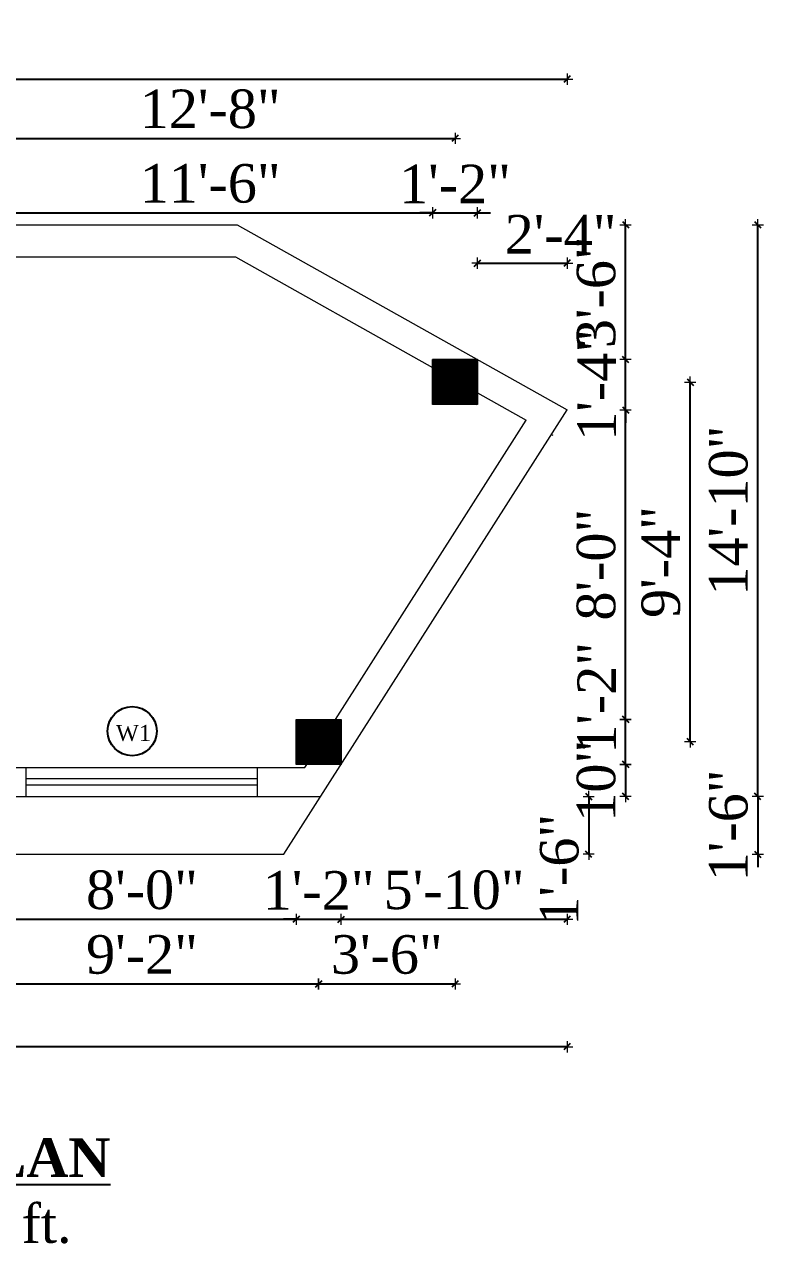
# Model space of a CAD drawing. Header units: inches. Extents: x 4069 to 291496, y -47643 to 12535.
# Drawn here: x 25220.4 to 25450.5, y 1336.8 to 1720 of the extents above; entities that cross this region are included whole.
import ezdxf

# ---------------------------------------------------------------- set-up
doc = ezdxf.new("R2010")
doc.units = ezdxf.units.IN
doc.header["$LTSCALE"] = 5
doc.header["$MEASUREMENT"] = 0
doc.layers.add('A-WALL', color=7, linetype='Continuous', lineweight=9)
doc.layers.add('Dimension', color=7, linetype='Continuous', lineweight=18)
doc.layers.add('dim line', color=7, linetype='Continuous', lineweight=15, true_color=0xfab2b2)
doc.layers.add('TEXT', color=6, linetype='Continuous')
doc.styles.add('ordinary', font='times.ttf')
doc.dimstyles.new('Copy of 96', dxfattribs={"dimtxt": 7, "dimasz": 4, "dimexe": 0.5, "dimexo": 0.5, "dimgap": 3, "dimtad": 1, "dimdec": 1, "dimzin": 11, "dimdsep": 46, "dimlunit": 4, "dimtxsty": 'ordinary', "dimblk": 'OBLIQUE', "dimcen": 0.09, "dimse1": 1, "dimse2": 1, "dimclrt": 6, "dimazin": 0, "dimtfac": 1, "dimtdec": 1, "dimtix": 1, "dimtmove": 2, "dimatfit": 3, "dimldrblk": 'leader', "dimfxl": 0.5, "dimfxlon": 1, "dimtolj": 1, "dimtzin": 0, "dimarcsym": 0})
pattern_1 = [(45, (663.29118, 0), (-0.08838834765, 0.08838834765), [])]

# ---------------------------------------------------------------- blocks, each defined once
blk = doc.blocks.new('oblique')
at = {"color": 0, "lineweight": -2}
blk.add_line((0.25, 0.25), (-0.25, -0.25), dxfattribs=at)
at = {"layer": 'dim line', "lineweight": 9}
for p, q in [((-0.4375, 0), (0.4375, 0)), ((0, 0.4375), (0, -0.4375))]:
    blk.add_line(p, q, dxfattribs=at)
blk = doc.blocks.new('*D303')
at = {"layer": 'A-WALL', "color": 0, "lineweight": -2, "ltscale": 5, "transparency": 16777216}
blk.add_line((25208.99, 1441.48), (25304.99, 1441.48), dxfattribs=at)
at = {"layer": 'Defpoints', "color": 0, "ltscale": 5, "transparency": 16777216}
for p in [(25208.99, 1489.72, -58.17), (25304.99, 1489.72), (25304.99, 1441.48)]:
    blk.add_point(p, dxfattribs=at)
at = {"layer": 'A-WALL', "color": 0, "lineweight": -2, "ltscale": 5, "transparency": 16777216, "xscale": 4, "yscale": 4, "zscale": 4, "rotation": 180}
blk.add_blockref('oblique', (25208.99, 1441.48), dxfattribs=at)
at = {"layer": 'A-WALL', "color": 0, "lineweight": -2, "ltscale": 5, "transparency": 16777216, "xscale": 4, "yscale": 4, "zscale": 4}
blk.add_blockref('oblique', (25304.99, 1441.48), dxfattribs=at)
at = {"layer": 'A-WALL', "color": 6, "ltscale": 5, "transparency": 16777216, "insert": (25256.99, 1450.58), "char_height": 12, "attachment_point": 5, "style": 'ordinary'}
blk.add_mtext('\\A1;8\'-0"', dxfattribs=at)
blk = doc.blocks.new('_OBLIQUE')
at = {"color": 0, "linetype": 'ByBlock'}
blk.add_line((-0.5, -0.5), (0.5, 0.5), dxfattribs=at)
blk = doc.blocks.new('leader')
at = {"layer": 'Dimension'}
for p, q in [((0, -4.328), (0, 4.328)), ((-4.424, 0), (4.424, 0))]:
    blk.add_line(p, q, dxfattribs=at)
blk = doc.blocks.new('*D304')
at = {"layer": 'A-WALL', "color": 0, "lineweight": -2, "ltscale": 5, "transparency": 16777216}
for p, q in [((25304.99, 1441.48), (25300.99, 1441.48)), ((25304.99, 1441.48), (25318.99, 1441.48)), ((25318.99, 1441.48), (25322.99, 1441.48))]:
    blk.add_line(p, q, dxfattribs=at)
at = {"layer": 'Defpoints', "color": 0, "ltscale": 5, "transparency": 16777216}
for p in [(25304.99, 1489.72), (25318.99, 1489.72, -58.17), (25318.99, 1441.48)]:
    blk.add_point(p, dxfattribs=at)
at = {"layer": 'A-WALL', "color": 0, "lineweight": -2, "ltscale": 5, "transparency": 16777216, "xscale": 4, "yscale": 4, "zscale": 4}
blk.add_blockref('oblique', (25304.99, 1441.48), dxfattribs=at)
at = {"layer": 'A-WALL', "color": 0, "lineweight": -2, "ltscale": 5, "transparency": 16777216, "xscale": 4, "yscale": 4, "zscale": 4, "rotation": 180}
blk.add_blockref('oblique', (25318.99, 1441.48), dxfattribs=at)
at = {"layer": 'A-WALL', "color": 6, "ltscale": 5, "transparency": 16777216, "insert": (25311.99, 1450.48), "char_height": 12, "attachment_point": 5, "style": 'ordinary'}
blk.add_mtext('\\A1;1\'-2"', dxfattribs=at)
blk = doc.blocks.new('*D306')
at = {"layer": 'A-WALL', "color": 0, "lineweight": -2, "ltscale": 5, "transparency": 16777216}
blk.add_line((25201.99, 1421.35), (25311.99, 1421.35), dxfattribs=at)
at = {"layer": 'Defpoints', "color": 0, "ltscale": 5, "transparency": 16777216}
for p in [(25201.99, 1496.72, -58.17), (25311.99, 1496.72, -58.17), (25311.99, 1421.35)]:
    blk.add_point(p, dxfattribs=at)
at = {"layer": 'A-WALL', "color": 0, "lineweight": -2, "ltscale": 5, "transparency": 16777216, "xscale": 4, "yscale": 4, "zscale": 4, "rotation": 180}
blk.add_blockref('oblique', (25201.99, 1421.35), dxfattribs=at)
at = {"layer": 'A-WALL', "color": 0, "lineweight": -2, "ltscale": 5, "transparency": 16777216, "xscale": 4, "yscale": 4, "zscale": 4}
blk.add_blockref('oblique', (25311.99, 1421.35), dxfattribs=at)
at = {"layer": 'A-WALL', "color": 6, "ltscale": 5, "transparency": 16777216, "insert": (25256.99, 1430.47), "char_height": 12, "attachment_point": 5, "style": 'ordinary'}
blk.add_mtext('\\A1;9\'-2"', dxfattribs=at)
blk = doc.blocks.new('*D307')
at = {"layer": 'A-WALL', "color": 0, "lineweight": -2, "ltscale": 5, "transparency": 16777216}
blk.add_line((25389.33, 1401.81), (24975.66, 1401.81), dxfattribs=at)
at = {"layer": 'Defpoints', "color": 0, "ltscale": 5, "transparency": 16777216}
for p in [(25389.33, 1600.06, -58), (24975.66, 1489.72, -58.17), (24975.66, 1401.81)]:
    blk.add_point(p, dxfattribs=at)
at = {"layer": 'A-WALL', "color": 0, "lineweight": -2, "ltscale": 5, "transparency": 16777216, "xscale": 4, "yscale": 4, "zscale": 4, "rotation": 180}
blk.add_blockref('oblique', (24975.66, 1401.81), dxfattribs=at)
at = {"layer": 'A-WALL', "color": 0, "lineweight": -2, "ltscale": 5, "transparency": 16777216, "xscale": 4, "yscale": 4, "zscale": 4}
blk.add_blockref('oblique', (25389.33, 1401.81), dxfattribs=at)
at = {"layer": 'A-WALL', "color": 6, "ltscale": 5, "transparency": 16777216, "insert": (25182.49, 1410.92), "char_height": 12, "attachment_point": 5, "style": 'ordinary'}
blk.add_mtext('\\A1;34\'-6"', dxfattribs=at)
blk = doc.blocks.new('*D314')
at = {"layer": 'A-WALL', "color": 0, "lineweight": -2, "ltscale": 5, "transparency": 16777216}
blk.add_line((25208.99, 1661.43), (25347.44, 1661.43), dxfattribs=at)
at = {"layer": 'Defpoints', "color": 0, "ltscale": 5, "transparency": 16777216}
for p in [(25347.44, 1661.43), (25208.99, 1615.72, -58.17), (25347.44, 1615.72, -58.17)]:
    blk.add_point(p, dxfattribs=at)
at = {"layer": 'A-WALL', "color": 0, "lineweight": -2, "ltscale": 5, "transparency": 16777216, "xscale": 4, "yscale": 4, "zscale": 4, "rotation": 180}
blk.add_blockref('oblique', (25208.99, 1661.43), dxfattribs=at)
at = {"layer": 'A-WALL', "color": 0, "lineweight": -2, "ltscale": 5, "transparency": 16777216, "xscale": 4, "yscale": 4, "zscale": 4}
blk.add_blockref('oblique', (25347.44, 1661.43), dxfattribs=at)
at = {"layer": 'A-WALL', "color": 6, "ltscale": 5, "transparency": 16777216, "insert": (25278.22, 1670.53), "char_height": 12, "attachment_point": 5, "style": 'ordinary'}
blk.add_mtext('\\A1;11\'-6"', dxfattribs=at)
blk = doc.blocks.new('*D315')
at = {"layer": 'A-WALL', "color": 0, "lineweight": -2, "ltscale": 5, "transparency": 16777216}
for p, q in [((25347.44, 1661.43), (25343.44, 1661.43)), ((25347.44, 1661.43), (25361.44, 1661.43)), ((25361.44, 1661.43), (25365.44, 1661.43))]:
    blk.add_line(p, q, dxfattribs=at)
at = {"layer": 'Defpoints', "color": 0, "ltscale": 5, "transparency": 16777216}
for p in [(25361.44, 1661.43), (25347.44, 1615.72, -58.17), (25361.44, 1615.72, -58.17)]:
    blk.add_point(p, dxfattribs=at)
at = {"layer": 'A-WALL', "color": 0, "lineweight": -2, "ltscale": 5, "transparency": 16777216, "xscale": 4, "yscale": 4, "zscale": 4}
blk.add_blockref('oblique', (25347.44, 1661.43), dxfattribs=at)
at = {"layer": 'A-WALL', "color": 0, "lineweight": -2, "ltscale": 5, "transparency": 16777216, "xscale": 4, "yscale": 4, "zscale": 4, "rotation": 180}
blk.add_blockref('oblique', (25361.44, 1661.43), dxfattribs=at)
at = {"layer": 'A-WALL', "color": 6, "ltscale": 5, "transparency": 16777216, "insert": (25354.44, 1670.43), "char_height": 12, "attachment_point": 5, "style": 'ordinary'}
blk.add_mtext('\\A1;1\'-2"', dxfattribs=at)
blk = doc.blocks.new('*D317')
at = {"layer": 'A-WALL', "color": 0, "lineweight": -2, "ltscale": 5, "transparency": 16777216}
blk.add_line((25201.99, 1684.62), (25354.44, 1684.62), dxfattribs=at)
at = {"layer": 'Defpoints', "color": 0, "ltscale": 5, "transparency": 16777216}
for p in [(25354.44, 1684.62), (25201.99, 1608.72, -58.17), (25354.44, 1608.72, -58.17)]:
    blk.add_point(p, dxfattribs=at)
at = {"layer": 'A-WALL', "color": 0, "lineweight": -2, "ltscale": 5, "transparency": 16777216, "xscale": 4, "yscale": 4, "zscale": 4, "rotation": 180}
blk.add_blockref('oblique', (25201.99, 1684.62), dxfattribs=at)
at = {"layer": 'A-WALL', "color": 0, "lineweight": -2, "ltscale": 5, "transparency": 16777216, "xscale": 4, "yscale": 4, "zscale": 4}
blk.add_blockref('oblique', (25354.44, 1684.62), dxfattribs=at)
at = {"layer": 'A-WALL', "color": 6, "ltscale": 5, "transparency": 16777216, "insert": (25278.22, 1693.73), "char_height": 12, "attachment_point": 5, "style": 'ordinary'}
blk.add_mtext('\\A1;12\'-8"', dxfattribs=at)
blk = doc.blocks.new('*D318')
at = {"layer": 'A-WALL', "color": 0, "lineweight": -2, "ltscale": 5, "transparency": 16777216}
blk.add_line((24976.48, 1703.06), (25389.33, 1703.06), dxfattribs=at)
at = {"layer": 'Defpoints', "color": 0, "ltscale": 5, "transparency": 16777216}
for p in [(25389.33, 1703.06), (24976.48, 1615.72, -58.17), (25389.33, 1600.06, -58)]:
    blk.add_point(p, dxfattribs=at)
at = {"layer": 'A-WALL', "color": 0, "lineweight": -2, "ltscale": 5, "transparency": 16777216, "xscale": 4, "yscale": 4, "zscale": 4, "rotation": 180}
blk.add_blockref('oblique', (24976.48, 1703.06), dxfattribs=at)
at = {"layer": 'A-WALL', "color": 0, "lineweight": -2, "ltscale": 5, "transparency": 16777216, "xscale": 4, "yscale": 4, "zscale": 4}
blk.add_blockref('oblique', (25389.33, 1703.06), dxfattribs=at)
at = {"layer": 'A-WALL', "color": 6, "ltscale": 5, "transparency": 16777216, "insert": (25182.9, 1712.16), "char_height": 12, "attachment_point": 5, "style": 'ordinary'}
blk.add_mtext('\\A1;34\'-5"', dxfattribs=at)
blk = doc.blocks.new('*D320')
at = {"layer": 'A-WALL', "color": 0, "lineweight": -2, "ltscale": 5, "transparency": 16777216}
blk.add_line((25361.44, 1645.77), (25389.33, 1645.77), dxfattribs=at)
at = {"layer": 'Defpoints', "color": 0, "ltscale": 5, "transparency": 16777216}
for p in [(25389.33, 1645.77), (25361.44, 1615.72, -58.17), (25389.33, 1600.06)]:
    blk.add_point(p, dxfattribs=at)
at = {"layer": 'A-WALL', "color": 0, "lineweight": -2, "ltscale": 5, "transparency": 16777216, "xscale": 4, "yscale": 4, "zscale": 4, "rotation": 180}
blk.add_blockref('oblique', (25361.44, 1645.77), dxfattribs=at)
at = {"layer": 'A-WALL', "color": 0, "lineweight": -2, "ltscale": 5, "transparency": 16777216, "xscale": 4, "yscale": 4, "zscale": 4}
blk.add_blockref('oblique', (25389.33, 1645.77), dxfattribs=at)
at = {"layer": 'A-WALL', "color": 6, "ltscale": 5, "transparency": 16777216, "insert": (25387.32, 1654.77), "char_height": 12, "attachment_point": 5, "style": 'ordinary'}
blk.add_mtext('\\A1;2\'-4"', dxfattribs=at)
blk = doc.blocks.new('*D321')
at = {"layer": 'A-WALL', "color": 0, "lineweight": -2, "ltscale": 5, "transparency": 16777216}
blk.add_line((25318.99, 1441.48), (25389.33, 1441.48), dxfattribs=at)
at = {"layer": 'Defpoints', "color": 0, "ltscale": 5, "transparency": 16777216}
for p in [(25389.33, 1600.06, -116.34), (25318.99, 1489.72, -58.17), (25389.33, 1441.48)]:
    blk.add_point(p, dxfattribs=at)
at = {"layer": 'A-WALL', "color": 0, "lineweight": -2, "ltscale": 5, "transparency": 16777216, "xscale": 4, "yscale": 4, "zscale": 4, "rotation": 180}
blk.add_blockref('oblique', (25318.99, 1441.48), dxfattribs=at)
at = {"layer": 'A-WALL', "color": 0, "lineweight": -2, "ltscale": 5, "transparency": 16777216, "xscale": 4, "yscale": 4, "zscale": 4}
blk.add_blockref('oblique', (25389.33, 1441.48), dxfattribs=at)
at = {"layer": 'A-WALL', "color": 6, "ltscale": 5, "transparency": 16777216, "insert": (25354.16, 1450.58), "char_height": 12, "attachment_point": 5, "style": 'ordinary'}
blk.add_mtext('\\A1;5\'-10"', dxfattribs=at)
blk = doc.blocks.new('*D322')
at = {"layer": 'A-WALL', "color": 0, "lineweight": -2, "ltscale": 5, "transparency": 16777216}
blk.add_line((25407.54, 1489.72), (25407.54, 1503.72), dxfattribs=at)
at = {"layer": 'Defpoints', "color": 0, "ltscale": 5, "transparency": 16777216}
for p in [(25318.99, 1503.72, -58.17), (25407.54, 1503.72), (25318.99, 1489.72, -58.17)]:
    blk.add_point(p, dxfattribs=at)
at = {"layer": 'A-WALL', "color": 0, "lineweight": -2, "ltscale": 5, "transparency": 16777216, "xscale": 4, "yscale": 4, "zscale": 4}
for p, rotation in [((25407.54, 1503.72), 90), ((25407.54, 1489.72), 270)]:
    blk.add_blockref('oblique', p, dxfattribs=dict(at, rotation=rotation))
at = {"layer": 'A-WALL', "color": 6, "ltscale": 5, "transparency": 16777216, "insert": (25398.54, 1510.43), "char_height": 12, "attachment_point": 5, "rotation": 90, "style": 'ordinary'}
blk.add_mtext('\\A1;1\'-2"', dxfattribs=at)
blk = doc.blocks.new('*D323')
at = {"layer": 'A-WALL', "color": 0, "lineweight": -2, "ltscale": 5, "transparency": 16777216}
blk.add_line((25448.71, 1479.72), (25448.71, 1657.72), dxfattribs=at)
at = {"layer": 'Defpoints', "color": 0, "ltscale": 5, "transparency": 16777216}
for p in [(25286.66, 1657.72, -58.17), (25448.71, 1657.72), (25312.62, 1479.72, -58.17)]:
    blk.add_point(p, dxfattribs=at)
at = {"layer": 'A-WALL', "color": 0, "lineweight": -2, "ltscale": 5, "transparency": 16777216, "xscale": 4, "yscale": 4, "zscale": 4}
for p, rotation in [((25448.71, 1657.72), 90), ((25448.71, 1479.72), 270)]:
    blk.add_blockref('oblique', p, dxfattribs=dict(at, rotation=rotation))
at = {"layer": 'A-WALL', "color": 6, "ltscale": 5, "transparency": 16777216, "insert": (25439.6, 1568.72), "char_height": 12, "attachment_point": 5, "rotation": 90, "style": 'ordinary'}
blk.add_mtext('\\A1;14\'-10"', dxfattribs=at)
blk = doc.blocks.new('*D329')
at = {"layer": 'A-WALL', "color": 0, "lineweight": -2, "ltscale": 5, "transparency": 16777216}
blk.add_line((25407.54, 1503.72), (25407.54, 1600.06), dxfattribs=at)
at = {"layer": 'Defpoints', "color": 0, "ltscale": 5, "transparency": 16777216}
for p in [(25389.33, 1600.06, -116.34), (25407.54, 1600.06), (25318.99, 1503.72, -58.17)]:
    blk.add_point(p, dxfattribs=at)
at = {"layer": 'A-WALL', "color": 0, "lineweight": -2, "ltscale": 5, "transparency": 16777216, "xscale": 4, "yscale": 4, "zscale": 4}
for p, rotation in [((25407.54, 1600.06), 90), ((25407.54, 1503.72), 270)]:
    blk.add_blockref('oblique', p, dxfattribs=dict(at, rotation=rotation))
at = {"layer": 'A-WALL', "color": 6, "ltscale": 5, "transparency": 16777216, "insert": (25398.43, 1551.89), "char_height": 12, "attachment_point": 5, "rotation": 90, "style": 'ordinary'}
blk.add_mtext('\\A1;8\'-0"', dxfattribs=at)
blk = doc.blocks.new('*D330')
at = {"layer": 'A-WALL', "color": 0, "lineweight": -2, "ltscale": 5, "transparency": 16777216}
for p, q in [((25407.54, 1615.72), (25407.54, 1619.72)), ((25407.54, 1600.06), (25407.54, 1615.72)), ((25407.54, 1600.06), (25407.54, 1596.06))]:
    blk.add_line(p, q, dxfattribs=at)
at = {"layer": 'Defpoints', "color": 0, "ltscale": 5, "transparency": 16777216}
for p in [(25361.44, 1615.72, -58.17), (25407.54, 1615.72), (25389.33, 1600.06, -116.34)]:
    blk.add_point(p, dxfattribs=at)
at = {"layer": 'A-WALL', "color": 0, "lineweight": -2, "ltscale": 5, "transparency": 16777216, "xscale": 4, "yscale": 4, "zscale": 4}
for p, rotation in [((25407.54, 1615.72), 270), ((25407.54, 1600.06), 90)]:
    blk.add_blockref('oblique', p, dxfattribs=dict(at, rotation=rotation))
at = {"layer": 'A-WALL', "color": 6, "ltscale": 5, "transparency": 16777216, "insert": (25398.54, 1607.89), "char_height": 12, "attachment_point": 5, "rotation": 90, "style": 'ordinary'}
blk.add_mtext('\\A1;1\'-4"', dxfattribs=at)
blk = doc.blocks.new('*D331')
at = {"layer": 'A-WALL', "color": 0, "lineweight": -2, "ltscale": 5, "transparency": 16777216}
blk.add_line((25407.54, 1489.72), (25407.54, 1479.72), dxfattribs=at)
at = {"layer": 'Defpoints', "color": 0, "ltscale": 5, "transparency": 16777216}
for p in [(25318.99, 1489.72, -58.17), (25312.62, 1479.72, -58), (25407.54, 1479.72)]:
    blk.add_point(p, dxfattribs=at)
at = {"layer": 'A-WALL', "color": 0, "lineweight": -2, "ltscale": 5, "transparency": 16777216, "xscale": 4, "yscale": 4, "zscale": 4}
for p, rotation in [((25407.54, 1489.72), 90), ((25407.54, 1479.72), 270)]:
    blk.add_blockref('oblique', p, dxfattribs=dict(at, rotation=rotation))
at = {"layer": 'A-WALL', "color": 6, "ltscale": 5, "transparency": 16777216, "insert": (25398.43, 1484.61), "char_height": 12, "attachment_point": 5, "rotation": 90, "style": 'ordinary'}
blk.add_mtext('\\A1;10"', dxfattribs=at)
blk = doc.blocks.new('*D370')
at = {"layer": 'A-WALL', "color": 0, "lineweight": -2, "ltscale": 5, "transparency": 16777216}
blk.add_line((25407.54, 1615.72), (25407.54, 1657.72), dxfattribs=at)
at = {"layer": 'Defpoints', "color": 0, "ltscale": 5, "transparency": 16777216}
for p in [(25286.66, 1657.72), (25407.54, 1657.72), (25361.44, 1615.72, -58.17)]:
    blk.add_point(p, dxfattribs=at)
at = {"layer": 'A-WALL', "color": 0, "lineweight": -2, "ltscale": 5, "transparency": 16777216, "xscale": 4, "yscale": 4, "zscale": 4}
for p, rotation in [((25407.54, 1657.72), 90), ((25407.54, 1615.72), 270)]:
    blk.add_blockref('oblique', p, dxfattribs=dict(at, rotation=rotation))
at = {"layer": 'A-WALL', "color": 6, "ltscale": 5, "transparency": 16777216, "insert": (25398.43, 1636.72), "char_height": 12, "attachment_point": 5, "rotation": 90, "style": 'ordinary'}
blk.add_mtext('\\A1;3\'-6"', dxfattribs=at)
blk = doc.blocks.new('*D371')
at = {"layer": 'A-WALL', "color": 0, "lineweight": -2, "ltscale": 5, "transparency": 16777216}
blk.add_line((25396.06, 1479.72), (25396.06, 1461.72), dxfattribs=at)
at = {"layer": 'Defpoints', "color": 0, "ltscale": 5, "transparency": 16777216}
for p in [(25312.62, 1479.72, -58), (25301.14, 1461.72), (25396.06, 1461.72)]:
    blk.add_point(p, dxfattribs=at)
at = {"layer": 'A-WALL', "color": 0, "lineweight": -2, "ltscale": 5, "transparency": 16777216, "xscale": 4, "yscale": 4, "zscale": 4}
for p, rotation in [((25396.06, 1479.72), 90), ((25396.06, 1461.72), 270)]:
    blk.add_blockref('oblique', p, dxfattribs=dict(at, rotation=rotation))
at = {"layer": 'A-WALL', "color": 6, "ltscale": 5, "transparency": 16777216, "insert": (25386.96, 1456.91), "char_height": 12, "attachment_point": 5, "rotation": 90, "style": 'ordinary'}
blk.add_mtext('\\A1;1\'-6"', dxfattribs=at)
blk = doc.blocks.new('*D376')
at = {"layer": 'A-WALL', "color": 0, "lineweight": -2, "ltscale": 5, "transparency": 16777216}
blk.add_line((25427.68, 1496.72), (25427.68, 1608.72), dxfattribs=at)
at = {"layer": 'Defpoints', "color": 0, "ltscale": 5, "transparency": 16777216}
for p in [(25354.44, 1608.72, -58.17), (25427.68, 1608.72), (25311.99, 1496.72, -58.17)]:
    blk.add_point(p, dxfattribs=at)
at = {"layer": 'A-WALL', "color": 0, "lineweight": -2, "ltscale": 5, "transparency": 16777216, "xscale": 4, "yscale": 4, "zscale": 4}
for p, rotation in [((25427.68, 1608.72), 90), ((25427.68, 1496.72), 270)]:
    blk.add_blockref('oblique', p, dxfattribs=dict(at, rotation=rotation))
at = {"layer": 'A-WALL', "color": 6, "ltscale": 5, "transparency": 16777216, "insert": (25418.56, 1552.72), "char_height": 12, "attachment_point": 5, "rotation": 90, "style": 'ordinary'}
blk.add_mtext('\\A1;9\'-4"', dxfattribs=at)
blk = doc.blocks.new('*D380')
at = {"layer": 'A-WALL', "color": 0, "lineweight": -2, "ltscale": 5, "transparency": 16777216}
for p, q in [((25448.71, 1479.72), (25448.71, 1483.72)), ((25448.71, 1479.72), (25448.71, 1461.72)), ((25448.71, 1461.72), (25448.71, 1457.72))]:
    blk.add_line(p, q, dxfattribs=at)
at = {"layer": 'Defpoints', "color": 0, "ltscale": 5, "transparency": 16777216}
for p in [(25312.62, 1479.72, -58.17), (25301.14, 1461.72, -58), (25448.71, 1461.72)]:
    blk.add_point(p, dxfattribs=at)
at = {"layer": 'A-WALL', "color": 0, "lineweight": -2, "ltscale": 5, "transparency": 16777216, "xscale": 4, "yscale": 4, "zscale": 4}
for p, rotation in [((25448.71, 1479.72), 270), ((25448.71, 1461.72), 90)]:
    blk.add_blockref('oblique', p, dxfattribs=dict(at, rotation=rotation))
at = {"layer": 'A-WALL', "color": 6, "ltscale": 5, "transparency": 16777216, "insert": (25439.6, 1470.72), "char_height": 12, "attachment_point": 5, "rotation": 90, "style": 'ordinary'}
blk.add_mtext('\\A1;1\'-6"', dxfattribs=at)
blk = doc.blocks.new('*D383')
at = {"layer": 'A-WALL', "color": 0, "lineweight": -2, "ltscale": 5, "transparency": 16777216}
blk.add_line((25311.99, 1421.35), (25354.44, 1421.35), dxfattribs=at)
at = {"layer": 'Defpoints', "color": 0, "ltscale": 5, "transparency": 16777216}
for p in [(25354.44, 1608.72, -58.17), (25311.99, 1496.72, -58.17), (25354.44, 1421.35)]:
    blk.add_point(p, dxfattribs=at)
at = {"layer": 'A-WALL', "color": 0, "lineweight": -2, "ltscale": 5, "transparency": 16777216, "xscale": 4, "yscale": 4, "zscale": 4, "rotation": 180}
blk.add_blockref('oblique', (25311.99, 1421.35), dxfattribs=at)
at = {"layer": 'A-WALL', "color": 0, "lineweight": -2, "ltscale": 5, "transparency": 16777216, "xscale": 4, "yscale": 4, "zscale": 4}
blk.add_blockref('oblique', (25354.44, 1421.35), dxfattribs=at)
at = {"layer": 'A-WALL', "color": 6, "ltscale": 5, "transparency": 16777216, "insert": (25333.22, 1430.46), "char_height": 12, "attachment_point": 5, "style": 'ordinary'}
blk.add_mtext('\\A1;3\'-6"', dxfattribs=at)

msp = doc.modelspace()

# ---------------------------------------------------------------- hatches: boundary and pattern name
at = {"layer": 'A-WALL', "ltscale": 5}
h = msp.add_hatch(dxfattribs=at)
h.set_pattern_fill('ANSI31', color=256)
h.set_pattern_definition(pattern_1)
h.paths.add_polyline_path([(25361.44394, 1615.72114), (25347.44394, 1615.72114), (25347.44394, 1601.72114), (25361.44394, 1601.72114)])
h = msp.add_hatch(dxfattribs=at)
h.set_pattern_fill('ANSI31', color=256)
h.set_pattern_definition(pattern_1)
h.paths.add_polyline_path([(25318.99031, 1503.72114), (25304.99031, 1503.72114), (25304.99031, 1489.72114), (25318.99031, 1489.72114)])

# ---------------------------------------------------------------- linework, layer by layer
for p, q in [((24976.75359, 1657.72114), (25286.6645, 1657.72114)), ((25286.6645, 1657.72114), (25389.32735, 1600.06038)), ((24985.68849, 1647.72114), (25286.0905, 1647.72114)), ((25286.0905, 1647.72114), (25347.48162, 1613.24072)), ((25361.44394, 1615.72114), (25347.44394, 1615.72114)), ((25361.44394, 1605.39876), (25376.62277, 1596.87354)), ((25301.14138, 1461.72114), (25389.32735, 1600.06038)), ((25317.24168, 1503.72114), (25376.62277, 1596.87354)), ((25384.48201, 1592.45938), (25384.92006, 1592.21335)), ((24984.65034, 1488.72114), (25307.67976, 1488.72114)), ((25220.80087, 1488.72114), (25220.80087, 1479.72114)), ((25292.80087, 1488.72114), (25292.80087, 1479.72114)), ((25307.67976, 1488.72114), (25308.31722, 1489.72114)), ((25292.80087, 1485.22114), (25220.80087, 1485.22114)), ((25292.80087, 1483.22114), (25220.80087, 1483.22114)), ((24975.59138, 1479.72114), (25312.6157, 1479.72114)), ((24975.47386, 1461.72114), (25301.14138, 1461.72114))]:
    msp.add_line(p, q, dxfattribs=at)
at = {"layer": 'A-WALL', "ltscale": 5, "elevation": -58.16904}
for points in [[(25347.44394, 1615.72114), (25361.44394, 1615.72114), (25361.44394, 1601.72114), (25347.44394, 1601.72114)], [(25304.99031, 1503.72114), (25318.99031, 1503.72114), (25318.99031, 1489.72114), (25304.99031, 1489.72114)]]:
    msp.add_lwpolyline(points, close=True, dxfattribs=at)
at = {"layer": 'TEXT'}
msp.add_circle((25253.91136, 1500.05258, -58.16904), 7.64038, dxfattribs=at)

# ---------------------------------------------------------------- texts
at = {"layer": 'TEXT', "style": 'ordinary'}
msp.add_text('W1', height=5, rotation=0.0003881, dxfattribs=at).set_placement((25248.87837, 1496.98846, -58.16904))
at = {"layer": 'TEXT', "char_height": 12, "width": 219.8150831, "attachment_point": 8, "rotation": 359.9996119, "style": 'ordinary'}
for s, insert in [('{\\fTimes New Roman|b1|i0|c0|p18;\\LFIRST FLOOR PLAN}', (25159.02281, 1361.08287)), ('AREA = 458.09sq. ft.', (25155.43804, 1336.84211))]:
    msp.add_mtext(s, dxfattribs=dict(at, insert=insert))

# ---------------------------------------------------------------- dimensions: what is measured, and where the dimension line sits
at = {"layer": 'A-WALL', "ltscale": 5}
for base, p1, p2, picture, middle in [((25389.32735, 1703.05625), (24976.47936, 1615.72114, -58.16904), (25389.32735, 1600.06038, -58), '*D318', (25182.90336, 1712.16007)), ((25354.44394, 1684.62344), (25201.99031, 1608.72114, -58.16904), (25354.44394, 1608.72114, -58.16904), '*D317', (25278.21713, 1693.72727)), ((25347.44394, 1661.43026), (25208.99031, 1615.72114, -58.16904), (25347.44394, 1615.72114, -58.16904), '*D314', (25278.21713, 1670.53408)), ((25361.44394, 1661.43026), (25347.44394, 1615.72114, -58.16904), (25361.44394, 1615.72114, -58.16904), '*D315', (25354.44394, 1670.43026)), ((25354.44394, 1421.35193), (25311.99031, 1496.72114, -58.16904), (25354.44394, 1608.72114, -58.16904), '*D383', (25333.21713, 1430.45575)), ((24975.65668, 1401.81193), (25389.32735, 1600.06038, -58), (24975.65668, 1489.72114, -58.16904), '*D307', (25182.49202, 1410.91575)), ((25389.32735, 1441.47646), (25318.99031, 1489.72114, -58.16904), (25389.32735, 1600.06038, -116.33808), '*D321', (25354.15883, 1450.58029)), ((25311.99031, 1421.35193), (25201.99031, 1496.72114, -58.16904), (25311.99031, 1496.72114, -58.16904), '*D306', (25256.99031, 1430.47305)), ((25304.99031, 1441.47646), (25208.99031, 1489.72114, -58.16904), (25304.99031, 1489.72114), '*D303', (25256.99031, 1450.58029)), ((25318.99031, 1441.47646), (25304.99031, 1489.72114), (25318.99031, 1489.72114, -58.16904), '*D304', (25311.99031, 1450.47646))]:
    dim = msp.add_linear_dim(base=base, p1=p1, p2=p2, dimstyle='Copy of 96', override={"dimtxt": 12, "dimdec": 0, "dimblk": 'oblique', "dimtdec": 0, "dimarcsym": 1}, dxfattribs=at)
    dim.commit()
    dim.dimension.update_dxf_attribs({"geometry": picture, "text_midpoint": middle})
for base, p1, p2, picture, middle in [((25448.70582, 1657.72114), (25312.6157, 1479.72114, -58.16904), (25286.6645, 1657.72114, -58.16904), '*D323', (25439.602, 1568.72114)), ((25407.53658, 1657.72114), (25361.44394, 1615.72114, -58.16904), (25286.6645, 1657.72114), '*D370', (25398.43276, 1636.72114)), ((25407.53658, 1615.72114), (25389.32735, 1600.06038, -116.33808), (25361.44394, 1615.72114, -58.16904), '*D330', (25398.53658, 1607.89076)), ((25427.6779, 1608.72114), (25311.99031, 1496.72114, -58.16904), (25354.44394, 1608.72114, -58.16904), '*D376', (25418.55677, 1552.72114)), ((25407.53658, 1600.06038), (25318.99031, 1503.72114, -58.16904), (25389.32735, 1600.06038, -116.33808), '*D329', (25398.43276, 1551.89076)), ((25448.70582, 1461.72114), (25312.6157, 1479.72114, -58.16904), (25301.14138, 1461.72114, -58), '*D380', (25439.602, 1470.72114))]:
    dim = msp.add_linear_dim(base=base, p1=p1, p2=p2, angle=90, dimstyle='Copy of 96', override={"dimtxt": 12, "dimdec": 0, "dimblk": 'oblique', "dimtdec": 0, "dimarcsym": 1}, dxfattribs=at)
    dim.commit()
    dim.dimension.update_dxf_attribs({"geometry": picture, "text_midpoint": middle})
dim = msp.add_linear_dim(base=(25389.32735, 1645.7695), p1=(25361.44394, 1615.72114, -58.16904), p2=(25389.32735, 1600.06038), dimstyle='Copy of 96', override={"dimtxt": 12, "dimdec": 0, "dimblk": 'oblique', "dimtdec": 0, "dimarcsym": 1}, dxfattribs=at)
dim.commit()
dim.dimension.update_dxf_attribs({"geometry": '*D320', "text_midpoint": (25387.31926, 1654.7695), "dimtype": 160})
for base, p1, p2, picture, middle in [((25407.53658, 1503.72114), (25318.99031, 1489.72114, -58.16904), (25318.99031, 1503.72114, -58.16904), '*D322', (25398.53658, 1510.42624)), ((25407.53658, 1479.72114), (25318.99031, 1489.72114, -58.16904), (25312.6157, 1479.72114, -58), '*D331', (25398.43276, 1484.6103)), ((25396.06227, 1461.72114), (25312.6157, 1479.72114, -58), (25301.14138, 1461.72114), '*D371', (25386.95845, 1456.90865))]:
    dim = msp.add_linear_dim(base=base, p1=p1, p2=p2, angle=90, dimstyle='Copy of 96', override={"dimtxt": 12, "dimdec": 0, "dimblk": 'oblique', "dimtdec": 0, "dimarcsym": 1}, dxfattribs=at)
    dim.commit()
    dim.dimension.update_dxf_attribs({"geometry": picture, "text_midpoint": middle, "dimtype": 160})

doc.saveas('drawing.dxf')
